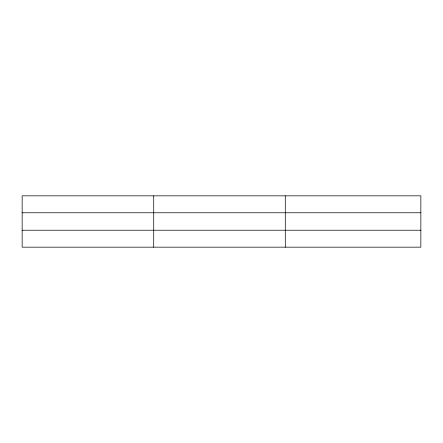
<?xml version="1.0" encoding="UTF-8"?>
<svg xmlns="http://www.w3.org/2000/svg" width="443" height="443" viewBox="0 0 443 443"><rect width="100%" height="100%" fill="white"/><g stroke="black" fill="none" stroke-linecap="round" stroke-linejoin="round"><path stroke-width="0.66" d="M153.721 247.166L153.721 195.834M285.292 247.166L285.292 195.834M420.85 212.773L420.85 195.834L22.15 195.834L22.15 247.166L420.85 247.166L420.85 212.773L22.15 212.773M22.15 230.227L420.85 230.227"/></g></svg>
